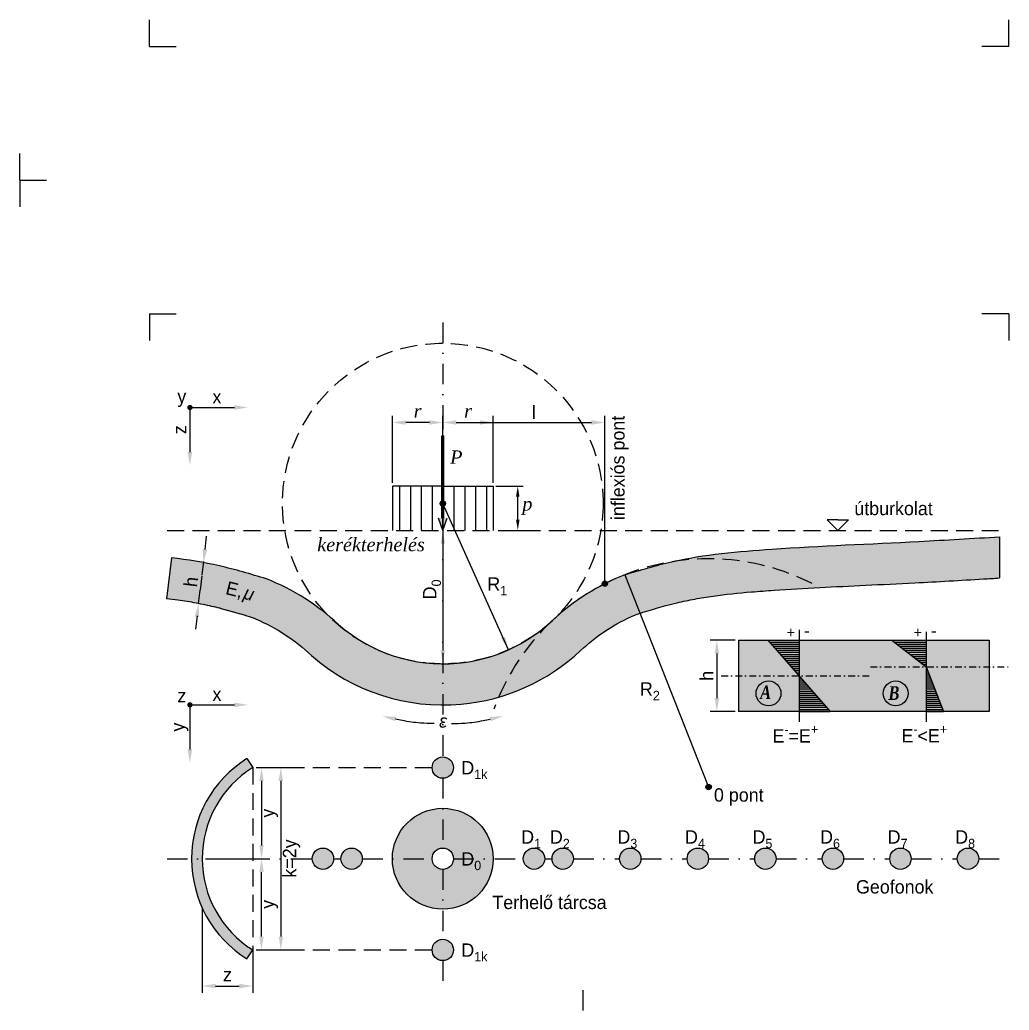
# Model space of a CAD drawing. Header units: millimetres. Extents: x 9 to 961, y -258 to 565.
# Drawn here: x 120.5 to 305.6, y -87.8 to 97.5 of the extents above; entities that cross this region are included whole.
import ezdxf

# ---------------------------------------------------------------- set-up
doc = ezdxf.new("R2010")
doc.units = ezdxf.units.MM
doc.linetypes.add('PONTVONAL', pattern=[25.4, 12.7, -6.35, 0, -6.35])
doc.linetypes.add('SZAGGATOTT', pattern=[19.049999999999997, 12.7, -6.35])
doc.layers.get('0').update_dxf_attribs({"plot": 0})
for name, color, linetype in [('Sraff', 2, 'Continuous'), ('Szurke_sraff', 254, 'Continuous'), ('Tengely', 1, 'PONTVONAL'), ('Text', 2, 'Continuous'), ('Vonal_025', 4, 'Continuous'), ('Vonal_035', 2, 'Continuous'), ('Vonal_050', 3, 'Continuous'), ('Vonal_sz_025', 4, 'SZAGGATOTT'), ('Vonal_sz_035', 2, 'SZAGGATOTT')]:
    doc.layers.add(name, color=color, linetype=linetype)
doc.styles.get("Standard").update_dxf_attribs({"font": 'verdana.ttf', "width": 0.8, "height": 2.5})
doc.styles.add('TextCS', font='SCHLBKI.TTF', dxfattribs={"height": 2.5})
doc.dimstyles.new('Saját', dxfattribs={"dimtxt": 2.5, "dimasz": 2.5, "dimexe": 1.25, "dimexo": 0.625, "dimtad": 1, "dimtxsty": 'TextCS', "dimcen": 2.5, "dimclrd": 256, "dimadec": 0, "dimazin": 0, "dimtfac": 1, "dimtmove": 0, "dimatfit": 3, "dimfxl": 1, "dimlwd": -1, "dimarcsym": 0})
pattern_1 = [(0, (-212.5033291106037, 165.0594028006934), (1.332267629550188e-16, 0.3809999999999998), [])]

msp = doc.modelspace()

# ---------------------------------------------------------------- hatches: boundary and pattern name
at = {"layer": 'Sraff'}
h = msp.add_hatch(dxfattribs=at)
h.set_pattern_fill('LINE', color=256, scale=0.6400000000000001, angle=90, style=0)
h.set_pattern_definition([(90, (53.45390624228449, -175.7893275118938), (-2.032, 1.244200055483535e-16), [])])
h.paths.add_polyline_path([(209.1067891152476, 10.22216402864444), (199.6707067426164, 10.22216402864444), (199.6707067426164, 1.94902525678242), (209.1067891152476, 1.94902525678242)])
h.paths.add_polyline_path([(199.6707067426165, 10.22216402864444), (190.2346243699853, 10.22216402864444), (190.2346243699853, 1.94902525678242), (199.6707067426164, 1.94902525678242)])
h = msp.add_hatch(dxfattribs=at)
h.set_pattern_fill('ANSI31', color=256, scale=0.12, angle=315, style=0)
h.set_pattern_definition(pattern_1)
h.paths.add_polyline_path([(266.3455356584976, -18.59265822158446), (260.5213297395184, -18.59265822158446), (266.3455356584977, -25.25747001360739)])
h.paths.add_polyline_path([(266.3455356584977, -25.25747001360725), (266.3455356584977, -31.92228180563029), (272.1697415774771, -31.92228180563029)])
h = msp.add_hatch(dxfattribs=at)
h.set_pattern_fill('ANSI31', color=256, scale=0.12, angle=315, style=0)
h.set_pattern_definition(pattern_1)
h.paths.add_polyline_path([(290.1056208528798, -18.59265822158446), (283.6559045886201, -18.59265822158446), (290.1056208528798, -23.57079460512517)])
h.paths.add_polyline_path([(290.1056208528799, -23.57079460512531), (290.1056208528799, -31.92228180563029), (293.324860902376, -31.92228180563029)])
h = msp.add_hatch(color=256, dxfattribs=at)
h.paths.add_polyline_path([(197.6707067426165, -42.42781347053051, 1), (201.6707067426165, -42.42781347053051, 1)])
h.paths.add_polyline_path([(180.6112350320443, -59.48728518110266, 1), (184.6112350320443, -59.48728518110266, 1)])
h.paths.add_polyline_path([(179.2328162637341, -59.48728518110264, 1), (175.2328162637341, -59.48728518110264, 1)])
h.paths.add_polyline_path([(201.6707067426165, -76.54675689167487, 1), (197.6707067426165, -76.54675689167487, 1)])
h.paths.add_polyline_path([(218.7301784531886, -59.48728518110269, 1), (214.7301784531886, -59.48728518110269, 1)])
h.paths.add_polyline_path([(224.1085972214988, -59.48728518110264, 1), (220.1085972214988, -59.48728518110264, 1)])
h.paths.add_polyline_path([(232.7450504907265, -59.48728518110272, 1), (236.7450504907265, -59.48728518110272, 1)])
h.paths.add_polyline_path([(245.3815037599542, -59.48728518110281, 1), (249.3815037599542, -59.48728518110281, 1)])
h.paths.add_polyline_path([(262.0179570291818, -59.48728518110289, 1), (258.0179570291818, -59.48728518110289, 1)])
h.paths.add_polyline_path([(270.6544102984095, -59.48728518110298, 1), (274.6544102984095, -59.48728518110298, 1)])
h.paths.add_polyline_path([(287.2908635676372, -59.48728518110306, 1), (283.2908635676372, -59.48728518110306, 1)])
h.paths.add_polyline_path([(299.9273168368649, -59.48728518110315, 1), (295.9273168368649, -59.48728518110315, 1)])
at = {"layer": 'Szurke_sraff'}
h = msp.add_hatch(color=256, dxfattribs=at)
edge = h.paths.add_edge_path()
edge.add_spline(control_points=[(235.699398790035, -13.85601235867807), (236.5532493269, -13.53693154119139), (237.1783392322853, -13.34972235664074), (239.0317403836495, -12.80092413422767), (240.2382205361337, -12.45231449688183), (242.1155553460813, -11.94731783042343), (242.8036582751673, -11.7705803933606), (244.037674476592, -11.47373388275608), (244.584656788533, -11.34984414013087), (245.6941811000974, -11.11452900100886), (246.2535906637786, -11.0036199653224), (247.9454258978067, -10.68956320761612), (249.0914821781929, -10.50510634446712), (252.5803521753189, -10.01326715302562), (254.9739350095981, -9.767803522972741), (258.8101060006244, -9.450477138172545), (260.2155839410003, -9.349359840794591), (264.4772968009693, -9.062971095845654), (267.3290663411993, -8.897067451175303), (273.047889935594, -8.592195778020255), (275.9163466682322, -8.453145083373471), (281.8382415545928, -8.169802620592378), (284.8928793742274, -8.025668918139019), (290.1032574683472, -7.758557710129196), (292.2491769361273, -7.641465478063623), (296.5293683719406, -7.398305413938147), (298.6661526036303, -7.272331149790801), (301.8094483887951, -7.084648559260813), (302.8186402553087, -7.024029482503181), (303.8270418691731, -6.963410124375628)], knot_values=[0, 0, 0, 0, 1.978657468484523, 1.978657468484523, 5.935972405453569, 5.935972405453569, 8.274893199659562, 8.274893199659562, 10.18476317747525, 10.18476317747525, 12.09463315529094, 12.09463315529094, 15.91437311092232, 15.91437311092232, 23.55385302218507, 23.55385302218507, 27.88491924744193, 27.88491924744193, 36.54705169795565, 36.54705169795565, 45.20918414846938, 45.20918414846938, 54.36659789383095, 54.36659789383095, 60.764862812834, 60.764862812834, 67.16312773183705, 67.16312773183705, 70.19221052357041, 70.19221052357041, 70.19221052357041, 70.19221052357041], degree=3, periodic=0)
edge.add_line((303.8270418691731, -6.963410124375628), (303.8270418691732, 0.7504924126878905))
edge.add_spline(control_points=[(303.8270418691732, 0.7504924126878905), (298.800643945461, 0.4482977466079205), (284.605016831536, -0.4051648842058171), (264.1480836530209, -1.188608126858526), (245.5839248692349, -2.794171443156529), (236.6283730710451, -5.476472510219025), (233.7111864090934, -6.3502068230232)], knot_values=[0, 0, 0, 0, 15.10214509048726, 42.65170079622838, 61.53316176736703, 70.6549596150346, 70.6549596150346, 70.6549596150346, 70.6549596150346], degree=3, periodic=0)
edge.add_arc((249.3838474023672, -46.07237678305688), 42.70226093480166, 111.5320612727384, 133.1343710205848)
edge.add_arc((199.6707067883236, 6.969439224808653), 29.99458104990016, 275.24122550677055, 313.15914297878885, ccw=False)
edge.add_arc((199.753212962266, 6.74780389779859), 29.76639992252978, 269.84118790868433, 275.1220484542534, ccw=False)
edge.add_line((199.6707067426165, -23.0184816795404), (199.6707067426165, -30.71850517953999))
edge.add_arc((199.753212962266, 6.747803897798534), 37.46639992252979, 269.8738266286588, 275.1220484541751)
edge.add_arc((199.6707766584749, 6.969331266331324), 37.6944539311226, 275.216789971608, 313.1351022959929)
edge.add_arc((249.3838474023676, -46.07237678305731), 35.0022609348022, 113.01418377893759, 133.1548487613195, ccw=False)
edge = h.paths.add_edge_path()
edge.add_arc((199.7532129622661, 6.747803897798605), 29.76639992252977, 228.8869792099729, 269.8411879086841, ccw=False)
edge.add_arc((150.9843874980072, -46.84068928995831), 42.70226093480286, 46.86562897938759, 68.46793872726855)
edge.add_spline(control_points=[(166.6570484912765, -7.118519329921583), (163.7398618293249, -6.244785017117408), (159.8492299835399, -5.079491555958953), (155.882662916439, -4.267694321546685), (154.8862865121203, -4.083662742097772)], knot_values=[0, 0, 0, 0, 9.12179784766757, 12.16567923466507, 12.16567923466507, 12.16567923466507, 12.16567923466507], degree=3, periodic=0)
edge.add_spline(control_points=[(154.8862865121203, -4.083662742097772), (152.9094119986938, -3.718532317991674), (150.9170589296464, -3.428518320719093), (148.915644128756, -3.189820423289518)], knot_values=[12.16567923466507, 12.16567923466507, 12.16567923466507, 12.16567923466507, 18.20493459013851, 18.20493459013851, 18.20493459013851, 18.20493459013851], degree=3, periodic=0)
edge.add_line((148.915644128756, -3.189820423289518), (148.0037692293636, -10.83563523715057))
edge.add_spline(control_points=[(148.0037692293635, -10.8356352371506), (148.7064874322055, -10.91944462910135), (149.4035705589133, -11.0094999550866), (151.2631462267174, -11.27125148343242), (152.414546876907, -11.45639380171312), (154.1141504752706, -11.7718150242938), (154.6761082255754, -11.88323482876424), (155.7906433351316, -12.11969782891865), (156.3400962306054, -12.24423209806051), (157.5810798963678, -12.54299815074415), (158.2736470472881, -12.72106983838643), (160.1502727303751, -13.22642220114415), (161.3512192587326, -13.5735566059428), (163.1959116437004, -14.11983647287605), (163.8180304625306, -14.30615603088665), (164.6401135005648, -14.61213955697934)], knot_values=[0, 0, 0, 0, 2.26965434661151, 2.26965434661151, 6.106820921201969, 6.106820921201969, 8.025404208497198, 8.025404208497198, 9.943987495792427, 9.943987495792427, 12.29752552227546, 12.29752552227546, 16.23579823418416, 16.23579823418416, 18.20493459013851, 18.20493459013851, 18.20493459013851, 18.20493459013851], degree=3, periodic=0)
edge.add_line((153.9723042289547, -11.74714737676595), (153.9723795067856, -11.7465161933053))
edge.add_spline(control_points=[(148.0037692293635, -10.8356352371506), (148.7064874322055, -10.91944462910135), (149.4035705589133, -11.0094999550866), (151.2631462267174, -11.27125148343242), (152.414546876907, -11.45639380171312), (154.1141504752706, -11.7718150242938), (154.6761082255754, -11.88323482876424), (155.7906433351316, -12.11969782891865), (156.3400962306054, -12.24423209806051), (157.5810798963678, -12.54299815074415), (158.2736470472881, -12.72106983838643), (160.1502727303751, -13.22642220114415), (161.3512192587326, -13.5735566059428), (163.1959116437004, -14.11983647287605), (163.8180304625306, -14.30615603088665), (164.6401135005648, -14.61213955697934)], knot_values=[0, 0, 0, 0, 2.26965434661151, 2.26965434661151, 6.106820921201969, 6.106820921201969, 8.025404208497198, 8.025404208497198, 9.943987495792427, 9.943987495792427, 12.29752552227546, 12.29752552227546, 16.23579823418416, 16.23579823418416, 18.20493459013851, 18.20493459013851, 18.20493459013851, 18.20493459013851], degree=3, periodic=0)
edge.add_arc((150.9003964461677, -46.9986140764066), 35.18044281319378, 46.49933017984591, 67.01128231092878, ccw=False)
edge.add_arc((199.7532129622662, 6.747803897798548), 37.46639992252978, 228.8869792099692, 269.8738266286584)
edge.add_line((199.6707067426165, -30.71850517953999), (199.6707067426164, -23.0184816795404))
msp.add_hatch(color=256, dxfattribs=at).paths.add_polyline_path([(301.9002690436267, -18.5926582215846), (255.0163656973359, -18.59265822158457), (255.016365697336, -31.92228180563032), (301.9002690436271, -31.92228180563035)])
h = msp.add_hatch(color=256, dxfattribs=at)
h.paths.add_polyline_path([(164.0993873649537, -42.42781347053037), (163.0364859948594, -40.73363500370586, 0.2581357190489903), (152.6633049923226, -59.48728518110259), (154.6633049923225, -59.48728518110259, -0.258135719048991)])
h.paths.add_polyline_path([(154.6633049923225, -59.48728518110259), (152.6633049923226, -59.48728518110259, 0.2581357190489902), (163.0364859948594, -78.24093535849931), (164.0993873649536, -76.54675689167478, -0.2581357190489904)])
h = msp.add_hatch(color=256, dxfattribs=at)
h.paths.add_polyline_path([(209.1067891152475, -59.48728518110272), (201.6707067426165, -59.48728518110269, -0.4142135623730909), (199.6707067426165, -61.48728518110266), (199.6707067426165, -68.92336755373367, 0.4142135623730915)])
h.paths.add_polyline_path([(199.6707067426165, -50.05120280847154), (199.6707067426165, -57.48728518110266, -0.4142135623730992), (201.6707067426165, -59.48728518110269), (209.1067891152475, -59.48728518110272, 0.4142135623730986)])
h.paths.add_polyline_path([(199.6707067426165, -50.05120280847154, 0.4142135623730969), (190.2346243699854, -59.48728518110266), (197.6707067426165, -59.48728518110269, -0.4142135623730992), (199.6707067426165, -57.48728518110266)])
h.paths.add_polyline_path([(199.6707067426165, -61.48728518110266, -0.4142135623730909), (197.6707067426165, -59.48728518110269), (190.2346243699854, -59.48728518110266, 0.4142135623730933), (199.6707067426165, -68.92336755373367)])
at = {"layer": 'Vonal_025'}
h = msp.add_hatch(color=256, dxfattribs=at)
h.paths.add_polyline_path([(152.3593701561963, 25.43807612428236), (152.3593701561963, 24.93807612428236, -0.002927270556117626), (152.8061000649678, 25.16264769106903, 0.2834959719472218)])
h.paths.add_polyline_path([(152.3593701561963, 25.43807612428236, 0.4142135623731283), (151.8593701561963, 24.93807612428236, 0.1199491304955029), (151.9153003301627, 24.70828928913627, -0.002927270556118238), (152.3593701561963, 24.93807612428239)])
h.paths.add_polyline_path([(152.8593701561963, 24.93807612428236, 0.1169807852298468), (152.8061000649678, 25.16264769106905, 0.005854591279718837), (151.9153003301627, 24.70828928913627, 0.7857953951132519)])
h = msp.add_hatch(color=256, dxfattribs=at)
h.paths.add_polyline_path([(199.6707067426165, 7.469439326510837), (199.6707067426165, 6.969439326510837, -0.002927270556117626), (200.1174366513879, 7.194010893297502, 0.2834959719472218)])
h.paths.add_polyline_path([(199.6707067426165, 7.469439326510837, 0.4142135623731283), (199.1707067426165, 6.969439326510837, 0.1199491304955029), (199.2266369165828, 6.739652491364751, -0.002927270556118238), (199.6707067426165, 6.969439326510866)])
h.paths.add_polyline_path([(200.1707067426165, 6.969439326510837, 0.1169807852298468), (200.1174366513879, 7.194010893297531, 0.005854591279718837), (199.2266369165828, 6.739652491364751, 0.7857953951132519)])
h = msp.add_hatch(color=256, dxfattribs=at)
h.paths.add_polyline_path([(229.9813838519235, -7.532562152625388), (229.9813838519235, -8.032562152625388, -0.002927270556117626), (230.4281137606949, -7.807990585838724, 0.2834959719472218)])
h.paths.add_polyline_path([(229.9813838519235, -7.532562152625388, 0.4142135623731283), (229.4813838519235, -8.032562152625388, 0.1199491304955029), (229.5373140258898, -8.262348987771475, -0.002927270556118238), (229.9813838519235, -8.03256215262536)])
h.paths.add_polyline_path([(230.4813838519235, -8.032562152625388, 0.1169807852298468), (230.4281137606949, -7.807990585838695, 0.005854591279718837), (229.5373140258898, -8.262348987771475, 0.7857953951132519)])
h = msp.add_hatch(color=256, dxfattribs=at)
h.paths.add_polyline_path([(152.3593701561963, -30.19547038791302), (152.3593701561963, -30.69547038791302, -0.002927270556117626), (152.8061000649678, -30.47089882112635, 0.2834959719472218)])
h.paths.add_polyline_path([(152.3593701561963, -30.19547038791302, 0.4142135623731283), (151.8593701561963, -30.69547038791302, 0.1199491304955029), (151.9153003301627, -30.92525722305911, -0.002927270556118238), (152.3593701561963, -30.69547038791299)])
h.paths.add_polyline_path([(152.8593701561963, -30.69547038791302, 0.1169807852298468), (152.8061000649678, -30.47089882112633, 0.005854591279718837), (151.9153003301627, -30.92525722305911, 0.7857953951132519)])
h = msp.add_hatch(color=256, dxfattribs=at)
h.paths.add_polyline_path([(249.3838474023681, -45.57237678305796), (249.3838474023681, -46.07237678305796, -0.002927270556117626), (249.8305773111395, -45.8478052162713, 0.2834959719472218)])
h.paths.add_polyline_path([(249.3838474023681, -45.57237678305796, 0.4142135623731283), (248.883847402368, -46.07237678305796, 0.1199491304955029), (248.9397775763344, -46.30216361820405, -0.002927270556118238), (249.3838474023681, -46.07237678305793)])
h.paths.add_polyline_path([(249.883847402368, -46.07237678305796, 0.1169807852298468), (249.8305773111395, -45.84780521627127, 0.005854591279718837), (248.9397775763344, -46.30216361820405, 0.7857953951132519)])
at = {"layer": 'Vonal_050'}
msp.add_hatch(color=256, dxfattribs=at).paths.add_polyline_path([(199.6707067426165, 1.94902525678242), (200.4869546406217, 4.260452147073806), (199.8307067426163, 4.260452147073806), (199.8307067426163, 19.64242719186257), (199.5107067426164, 19.64242719186257), (199.5107067426164, 4.260452147073806), (198.8544588446112, 4.260452147073806)])

# ---------------------------------------------------------------- linework, layer by layer
for p, q in [((144.7928298023629, 92.46617620105667), (144.7928298023629, 97.46617620105667)), ((305.5344053107895, 92.4661762010569), (305.5344053107895, 97.4661762010569)), ((144.7928298023629, 92.46617620105667), (149.7928298023629, 92.46617620105667)), ((305.5344053107895, 92.4661762010569), (300.5344053107895, 92.4661762010569)), ((120.5344053107901, 67.4661762010569), (120.5344053107901, 72.4661762010569)), ((120.5344053107901, 67.4661762010569), (125.5344053107901, 67.4661762010569)), ((120.5344053107901, 67.4661762010569), (125.5344053107901, 67.4661762010569)), ((120.5344053107901, 67.4661762010569), (120.5344053107901, 62.4661762010569)), ((144.7928298023635, 42.4661762010569), (149.7928298023635, 42.4661762010569)), ((144.7928298023635, 42.4661762010569), (144.7928298023635, 37.4661762010569)), ((305.5344053107901, 42.46617620105712), (300.5344053107901, 42.46617620105707)), ((305.5344053107901, 42.46617620105712), (305.5344053107901, 37.46617620105712))]:
    msp.add_line(p, q)
at = {"layer": 'Tengely', "ltscale": 0.3}
for p, q in [((199.6707067426165, 40.80577435828593), (199.6707067426165, -40.42781347053051)), ((199.6707067426165, -44.42781347053051), (199.6707067426165, -57.48728518110266)), ((148.0854663607465, -59.48728518110258), (175.2328162637341, -59.48728518110264)), ((179.2328162637341, -59.48728518110264), (180.6112350320443, -59.48728518110266)), ((184.6112350320443, -59.48728518110266), (197.6707067426165, -59.48728518110269)), ((201.6707067426165, -59.48728518110269), (214.7301784531886, -59.48728518110272)), ((218.7301784531886, -59.48728518110272), (220.1085972214988, -59.48728518110272)), ((224.1085972214988, -59.48728518110272), (232.7450504907265, -59.48728518110275)), ((236.7450504907265, -59.48728518110275), (245.3815037599542, -59.48728518110278)), ((249.3815037599542, -59.48728518110278), (258.0179570291818, -59.48728518110278)), ((262.0179570291818, -59.48728518110281), (270.6544102984095, -59.48728518110281)), ((274.6544102984095, -59.48728518110281), (283.2908635676372, -59.48728518110283)), ((287.2908635676372, -59.48728518110283), (295.9273168368649, -59.48728518110283)), ((299.9273168368649, -59.48728518110283), (303.8270418691732, -59.48728518110286)), ((199.6707067426165, -61.48728518110266), (199.6707067426165, -74.54675689167487)), ((199.6707067426165, -78.54675689167487), (199.6707067426165, -83.86894211786057)), ((225.9562541149599, -165.1088357830536), (225.9562541149598, -83.86894211786057))]:
    msp.add_line(p, q, dxfattribs=at)
at = {"layer": 'Tengely', "ltscale": 0.1}
for p, q in [((279.6731070278806, -23.57079460512517), (305.6298736632766, -23.57079460512517)), ((251.7722786265708, -25.25747001360742), (279.6731070278806, -25.25747001360742))]:
    msp.add_line(p, q, dxfattribs=at)
at = {"layer": 'Vonal_025'}
for p, q in [((152.3593701561963, 24.93807612428236), (160.6889937402421, 24.93807612428236)), ((152.3593701561963, 24.93807612428236), (152.3593701561963, 16.60845254023658)), ((190.2346243699853, 10.84716402864444), (190.2346243699853, 23.38134839360771)), ((199.6707067426165, 2.57402525678242), (199.6707067426165, 23.38134839360771)), ((199.6707067426165, 22.79166528403073), (199.6707067426165, 20.88134839360771)), ((209.1067891152476, 10.84716402864444), (209.1067891152476, 23.38134839360771)), ((229.9813838519235, -8.032562152625388), (229.9813838519235, 23.38134839360771)), ((197.1707067426165, 22.13134839360771), (192.7346243699853, 22.13134839360771)), ((202.1707067426165, 22.13134839360771), (206.6067891152476, 22.13134839360771)), ((202.1707067426165, 22.13134839360771), (227.4813838519235, 22.13134839360771)), ((209.6067891152477, 10.22216402864444), (214.6935063362189, 10.22216402864444)), ((213.6935063362189, 3.94902525678242), (213.6935063362189, 8.222164028644443)), ((155.1823497911438, -1.601255335000019), (155.4784130701673, 0.8811520720977626)), ((199.6707067426165, -0.55097474321758), (199.6707067426164, -20.52511659987795)), ((154.9076595727674, -3.904455633948828), (154.611596293744, -6.386863041046581)), ((154.5902232330968, -6.566070149195525), (154.2704748917513, -9.247070148861127)), ((153.9744116127278, -11.72947755595891), (154.2704748917513, -9.247070148861127)), ((153.6997213943515, -14.03267785490772), (153.403658115328, -16.51508526200547)), ((266.3455356584977, -16.64420092867425), (266.3455356584977, -33.87073909854058)), ((290.1056208528798, -17.04766232824954), (290.1056208528795, -33.87073909854053)), ((254.3913656973359, -18.59265822158454), (249.6892448812719, -18.59265822158454)), ((250.9392448812719, -21.09265822158454), (250.9392448812719, -29.42228180563032)), ((152.3593701561963, -30.69547038791302), (160.6889937402421, -30.69547038791302)), ((152.3593701561963, -30.69547038791302), (152.3593701561963, -39.0250939719588)), ((254.3913656973359, -31.92228180563032), (249.6892448812719, -31.92228180563032)), ((163.0364859948594, -40.73363500370586), (164.0993873649537, -42.42781347053037)), ((164.7243873649536, -42.42781347053038), (167.0000078950357, -42.42781347053038)), ((166.1111894837364, -42.42781347053037), (170.6219376342119, -42.42781347053037)), ((165.7500078950357, -44.92781347053038), (165.7500078950357, -56.98728518110259)), ((169.3719376342119, -44.92781347053037), (169.3719376342119, -74.04675689167478)), ((155.2883049923225, -59.48728518110259), (167.0000078950357, -59.48728518110259)), ((165.7500078950356, -74.04675689167478), (165.7500078950357, -61.98728518110259)), ((154.6633049923225, -68.68270384561852), (154.6633049923225, -84.55048749382377)), ((163.0364859948594, -78.2409353584993), (164.0993873649536, -76.54675689167478)), ((164.0993873649536, -76.54675689167478), (164.0993873649536, -84.55048749382377)), ((164.7243873649536, -76.54675689167478), (167.0000078950356, -76.54675689167478)), ((166.1111894837364, -76.54675689167478), (170.6219376342119, -76.54675689167478))]:
    msp.add_line(p, q, dxfattribs=at)
for centre, radius in [((199.6707067426165, 6.969439326510837), 0.5), ((229.9813838519235, -8.032562152625388), 0.5), ((260.6053316610919, -28.55041488567895), 2.327931599383104), ((284.3891564002352, -28.55041488567895), 2.327931599383104), ((249.383847402368, -46.07237678305796), 0.5), ((249.383847402368, -46.07237678305796), 0.5)]:
    msp.add_circle(centre, radius, dxfattribs=at)
for radius in [22.13893110393215, 20.13893110393215]:
    msp.add_arc((174.8022360962547, -59.48728518110258), radius, 122.1035242677898, 237.8964757322102, dxfattribs=at)
for points in [[(160.6889937402421, 24.52140945761568), (160.6889937402421, 25.35474279094905), (163.1889937402421, 24.93807612428236)], [(192.7346243699853, 22.54801506027439), (192.7346243699853, 21.71468172694102), (190.2346243699853, 22.13134839360771)], [(197.1707067426165, 22.54801506027439), (197.1707067426165, 21.71468172694102), (199.6707067426165, 22.13134839360771)], [(202.1707067426165, 22.54801506027439), (202.1707067426165, 21.71468172694102), (199.6707067426165, 22.13134839360771)], [(202.1707067426165, 22.54801506027438), (202.1707067426165, 21.71468172694104), (199.6707067426165, 22.13134839360771)], [(206.6067891152476, 22.54801506027439), (206.6067891152476, 21.71468172694102), (209.1067891152476, 22.13134839360771)], [(227.4813838519235, 22.54801506027438), (227.4813838519235, 21.71468172694104), (229.9813838519235, 22.13134839360771)], [(151.9427034895296, 16.60845254023658), (152.776036822863, 16.60845254023658), (152.3593701561963, 14.10845254023658)], [(213.3601730028856, 8.222164028644443), (214.0268396695523, 8.222164028644443), (213.6935063362189, 10.22216402864444)], [(213.3601730028856, 3.94902525678242), (214.0268396695523, 3.94902525678242), (213.6935063362189, 1.94902525678242)], [(199.2540400759498, -0.55097474321758), (200.0873734092831, -0.55097474321758), (199.6707067426165, 1.94902525678242)], [(154.7686152232941, -1.551911455162752), (155.5960843589934, -1.650599214837257), (154.8862865121203, -4.083662742097772)], [(153.2646137658547, -14.16254108321942), (154.092082901554, -14.26122884289393), (153.9744116127278, -11.72947755595891)], [(250.5225782146052, -21.09265822158454), (251.3559115479385, -21.09265822158454), (250.9392448812719, -18.59265822158454)], [(199.2540400759497, -20.52511659987795), (200.0873734092831, -20.52511659987795), (199.6707067426164, -23.02511659987795)], [(250.5225782146052, -29.42228180563032), (251.3559115479385, -29.42228180563032), (250.9392448812719, -31.92228180563032)], [(160.6889937402421, -31.1121370545797), (160.6889937402421, -30.27880372124633), (163.1889937402421, -30.69547038791302)], [(151.9427034895296, -39.0250939719588), (152.776036822863, -39.0250939719588), (152.3593701561963, -41.5250939719588)], [(165.333341228369, -44.92781347053038), (166.1666745617023, -44.92781347053038), (165.7500078950357, -42.42781347053038)], [(168.9552709675453, -44.92781347053037), (169.7886043008786, -44.92781347053037), (169.3719376342119, -42.42781347053037)], [(165.333341228369, -56.98728518110259), (166.1666745617023, -56.98728518110259), (165.7500078950357, -59.48728518110259)], [(165.333341228369, -61.98728518110259), (166.1666745617023, -61.98728518110259), (165.7500078950357, -59.48728518110259)], [(165.333341228369, -74.04675689167478), (166.1666745617023, -74.04675689167478), (165.7500078950356, -76.54675689167478)], [(168.9552709675453, -74.04675689167478), (169.7886043008786, -74.04675689167478), (169.3719376342119, -76.54675689167478)]]:
    msp.add_solid(points, dxfattribs=at)
at = {"layer": 'Vonal_035'}
for p, q in [((199.6707067426165, 10.22216402864444), (190.2346243699853, 10.22216402864444)), ((190.2346243699853, 10.22216402864444), (190.2346243699853, 1.94902525678242)), ((199.6707067426165, 10.22216402864444), (209.1067891152476, 10.22216402864444)), ((209.1067891152476, 10.22216402864444), (209.1067891152476, 1.94902525678242)), ((273.5668816738803, 3.930265537032028), (271.5731747984346, 3.930265537032028)), ((271.5731747984346, 3.930265537032028), (273.5668816738803, 1.949025256782306)), ((273.5668816738803, 3.930265537032028), (275.560588549326, 3.930265537032028)), ((275.560588549326, 3.930265537032028), (273.5668816738803, 1.949025256782306)), ((212.3467676319515, 1.94902525678242), (217.4334848529227, 1.94902525678242)), ((272.1697415774771, -31.92228180563032), (260.5213297395184, -18.59265822158454)), ((283.6559045886201, -18.59265822158454), (290.1056208528798, -23.57079460512517)), ((290.1056208528798, -23.57079460512517), (293.3248609023758, -31.92228180563035))]:
    msp.add_line(p, q, dxfattribs=at)
for centre, radius in [((199.6707067426165, -42.42781347053051), 2), ((199.6707067426165, -59.48728518110261), 9.436082372631063), ((177.2328162637341, -59.48728518110264), 2), ((182.6112350320443, -59.48728518110266), 2), ((199.6707067426165, -59.48728518110266), 2), ((216.7301784531886, -59.48728518110269), 2), ((222.1085972214988, -59.48728518110264), 2), ((234.7450504907265, -59.48728518110272), 2), ((247.3815037599542, -59.48728518110281), 2), ((260.0179570291818, -59.48728518110289), 2), ((272.6544102984095, -59.48728518110298), 2), ((285.2908635676372, -59.48728518110306), 2), ((297.9273168368649, -59.48728518110315), 2), ((199.6707067426165, -76.54675689167487), 2)]:
    msp.add_circle(centre, radius, dxfattribs=at)
for points in [[(198.0403583112653, -34.19843239788429), (197.1927950498573, -34.20391073006007), (196.3409972616748, -34.17060990432981), (194.3493189622889, -34.00769959486391), (193.2153078182922, -33.8487619830529), (191.672111294582, -33.5473108822915), (191.2417362880032, -33.45376622077202), (190.8142275323203, -33.35170913935366)], [(201.3010551739676, -34.19843239788429), (202.1486184353756, -34.20391073006007), (203.0004162235581, -34.17060990432981), (204.9920945229441, -34.00769959486391), (206.1261056669407, -33.8487619830529), (207.6693021906509, -33.5473108822915), (208.0996771972298, -33.45376622077202), (208.5271859529126, -33.35170913935366)]]:
    msp.add_open_spline(points, degree=3, knots=[24.7351287129279, 24.7351287129279, 24.7351287129279, 24.7351287129279, 27.38169367727234, 27.38169367727234, 30.95584662363888, 30.95584662363888, 32.3519802582307, 32.3519802582307, 32.3519802582307, 32.3519802582307], dxfattribs=at)
for points in [[(190.9062325606163, -32.9453273165818), (190.7222225040243, -33.75809096212546), (188.3759365956893, -32.79967896957717)], [(208.4351809246166, -32.9453273165818), (208.6191909812086, -33.75809096212546), (210.9654768895436, -32.79967896957717)]]:
    msp.add_solid(points, dxfattribs=at)
at = {"layer": 'Vonal_050'}
for p, q in [((199.5107067426164, 4.260452147073806), (199.5107067426164, 19.64242719186257)), ((199.5107067426164, 19.64242719186257), (199.8307067426163, 19.64242719186257)), ((199.8307067426165, 4.260452147073806), (199.8307067426165, 19.64242719186257)), ((199.8307067426163, 4.260452147073806), (199.8307067426159, 19.64242719186257)), ((199.6707067426165, 1.94902525678242), (198.8544588446112, 4.260452147073806)), ((199.6707067426165, 1.94902525678242), (200.4869546406217, 4.260452147073806)), ((303.8270418691732, 0.7504924126878905), (303.8270418691732, -6.963410124375628)), ((148.915644128756, -3.18982042328949), (148.0037692293636, -10.8356352371506)), ((255.0163656973359, -18.59265822158454), (255.0163656973359, -31.92228180563032)), ((255.0163656973359, -18.59265822158457), (301.9002690436266, -18.59265822158457)), ((301.9002690436266, -18.59265822158454), (301.9002690436271, -31.92228180563032)), ((301.9002690436271, -31.92228180563032), (255.0163656973359, -31.92228180563032))]:
    msp.add_line(p, q, dxfattribs=at)
msp.add_lwpolyline([(164.6401135005648, -14.61213955697929, -0.08974001803139683), (175.1173135613903, -21.4799056066027, 0.2045206617453175), (203.0981226632057, -30.56898457934, 0.1670615037754045), (225.4523932677596, -20.52939783479962, -0.08801711760957291), (235.699398790035, -13.85601235867807)], format="xyb", dxfattribs=at)
for centre, radius, start, end in [((150.9843874980072, -46.84068928995839), 42.70226093480296, 46.8656289793873, 68.46793872726856), ((249.3838474023673, -46.07237678305682), 42.70226093480162, 111.5320612727381, 133.1343710206202), ((199.753212962266, 6.747803897798619), 29.76639992252977, 228.8869792099737, 275.1220484542556), ((199.6707067883236, 6.969439224808625), 29.99458104990014, 275.2412255067723, 313.1591429787392)]:
    msp.add_arc(centre, radius, start, end, dxfattribs=at)
msp.add_spline([(233.7111864090934, -6.3502068230232), (242.5054369131846, -3.927738238086533), (261.2382669692975, -1.56328343973928), (288.7498424464638, -0.1171733651217437), (303.8270418691732, 0.7504924126878905)], degree=3, dxfattribs=at)
for points, knots in [([(166.6570484912765, -7.118519329921583), (163.7398618293249, -6.244785017117408), (157.9178524782149, -4.501019557786719), (151.9258040317343, -3.548825882551654), (148.915644128756, -3.189820423289518)], [0, 0, 0, 0, 9.12179784766757, 18.20493459013851, 18.20493459013851, 18.20493459013851, 18.20493459013851]), ([(235.699398790035, -13.85601235867807), (236.5532493269, -13.53693154119139), (237.1783392322853, -13.34972235664074), (239.0317403836495, -12.80092413422767), (240.2382205361337, -12.45231449688183), (242.1155553460813, -11.94731783042343), (242.8036582751673, -11.7705803933606), (244.037674476592, -11.47373388275608), (244.584656788533, -11.34984414013087), (245.6941811000974, -11.11452900100886), (246.2535906637786, -11.0036199653224), (247.9454258978067, -10.68956320761612), (249.0914821781929, -10.50510634446712), (252.5803521753189, -10.01326715302562), (254.9739350095981, -9.767803522972741), (258.8101060006244, -9.450477138172545), (260.2155839410003, -9.349359840794591), (264.4772968009693, -9.062971095845654), (267.3290663411993, -8.897067451175303), (273.047889935594, -8.592195778020255), (275.9163466682322, -8.453145083373471), (281.8382415545928, -8.169802620592378), (284.8928793742274, -8.025668918139019), (290.1032574683472, -7.758557710129196), (292.2491769361273, -7.641465478063623), (296.5293683719406, -7.398305413938147), (298.6661526036303, -7.272331149790801), (301.8094483887951, -7.084648559260813), (302.8186402553087, -7.024029482503181), (303.8270418691731, -6.963410124375628)], [0, 0, 0, 0, 1.978657468484523, 1.978657468484523, 5.935972405453569, 5.935972405453569, 8.274893199659562, 8.274893199659562, 10.18476317747525, 10.18476317747525, 12.09463315529094, 12.09463315529094, 15.91437311092232, 15.91437311092232, 23.55385302218507, 23.55385302218507, 27.88491924744193, 27.88491924744193, 36.54705169795565, 36.54705169795565, 45.20918414846938, 45.20918414846938, 54.36659789383095, 54.36659789383095, 60.764862812834, 60.764862812834, 67.16312773183705, 67.16312773183705, 70.19221052357041, 70.19221052357041, 70.19221052357041, 70.19221052357041]), ([(164.6401135005648, -14.61213955697934), (163.8180304625306, -14.30615603088665), (163.1959116437004, -14.11983647287605), (161.3512192587326, -13.5735566059428), (160.1502727303751, -13.22642220114415), (158.2736470472881, -12.72106983838643), (157.5810798963678, -12.54299815074415), (156.3400962306054, -12.24423209806051), (155.7906433351316, -12.11969782891865), (154.6761082255754, -11.88323482876424), (154.1141504752706, -11.7718150242938), (152.414546876907, -11.45639380171312), (151.2631462267174, -11.27125148343242), (149.4035705589133, -11.0094999550866), (148.7064874322055, -10.91944462910135), (148.0037692293635, -10.8356352371506)], [0, 0, 0, 0, 1.969136355954353, 1.969136355954353, 5.907409067863059, 5.907409067863059, 8.260947094346086, 8.260947094346086, 10.17953038164132, 10.17953038164132, 12.09811366893654, 12.09811366893654, 15.935280243527, 15.935280243527, 18.20493459013851, 18.20493459013851, 18.20493459013851, 18.20493459013851])]:
    msp.add_open_spline(points, degree=3, knots=knots, dxfattribs=at)
at = {"layer": 'Vonal_sz_025', "ltscale": 0.25}
for p, q in [((164.0993873649536, -42.42781347053038), (164.0993873649536, -76.54675689167478)), ((170.6219376342119, -42.42781347053037), (197.6707067426165, -42.4278134705305)), ((170.6219376342119, -76.54675689167478), (197.6707067426165, -76.54675689167487))]:
    msp.add_line(p, q, dxfattribs=at)
at = {"layer": 'Vonal_sz_025'}
msp.add_line((157.1633049923225, -83.30048749382377), (161.5993873649536, -83.30048749382377), dxfattribs=at)
at = {"layer": 'Vonal_sz_025', "ltscale": 0.25}
msp.add_circle((199.6707067426165, 6.969439326510837), 29.99458115535246, dxfattribs=at)
msp.add_arc((249.383847402368, -46.07237678305796), 42.70226093480296, 63.02317482160199, 160.040947723876, dxfattribs=at)
at = {"layer": 'Vonal_sz_025'}
for points in [[(157.1633049923225, -82.8838208271571), (157.1633049923225, -83.71715416049044), (154.6633049923225, -83.30048749382377)], [(161.5993873649536, -82.8838208271571), (161.5993873649536, -83.71715416049044), (164.0993873649536, -83.30048749382377)]]:
    msp.add_solid(points, dxfattribs=at)
at = {"layer": 'Vonal_sz_035', "ltscale": 0.25}
msp.add_line((148.0854663607465, 1.94902525678242), (303.8270418691732, 1.949025256782278), dxfattribs=at)

# ---------------------------------------------------------------- texts
at = {"layer": 'Text', "char_height": 2.5, "attachment_point": 5, "style": 'TextCS'}
for s, insert in [('y', (150.8403066808917, 26.64562897016083)), ('x', (157.4127546666762, 26.93896989035431)), ('{\\fCentury Schoolbook|b0|i1|c238|p18;r}', (194.9526655563009, 24.29442786380639)), ('{\\fCentury Schoolbook|b0|i1|c238|p18;r}', (204.388747928932, 24.29442786380639)), ('l', (216.6909465758549, 24.04691634492617)), ('z', (150.8403066808917, -28.98791754203455)), ('x', (157.4127546666762, -28.69457662184107))]:
    msp.add_mtext(s, dxfattribs=dict(at, insert=insert))
at = {"layer": 'Text', "style": 'TextCS'}
for s, insert, char_height, width, attachment_point, rotation in [('inflexiós pont', (231.1684178388379, 3.875182088476947), 2.5, 22.17209941221681, 1, 90), ('\\A1;D{\\H0.7x;\\S ^ 0;}', (197.216848042905, -9.099610724035529), 2.5, 10.16235301442975, 5, 90), ('E,', (159.4739292744291, -7.527291671859274), 2.5, 3.104073005861981, 1, 346.1129218832272), ('{\\fSymbol|b0|i1|c2|p18;\\T0.8;m}', (162.8972925433075, -8.395602157637), 2.499999999999999, 2.579776655738896, 1, 344.1074262370371)]:
    msp.add_mtext(s, dxfattribs=dict(at, insert=insert, char_height=char_height, width=width, attachment_point=attachment_point, rotation=rotation))
at = {"layer": 'Text', "attachment_point": 1, "style": 'TextCS'}
for s, insert, char_height, width in [('{\\fCentury Schoolbook|b0|i1|c238|p18;P}', (201.0329550495916, 16.89934605848237), 2.5, 2.647836037989328), ('útburkolat', (276.6532362722719, 7.292531882787912), 2.5, 20.77995717666344), ('{\\fCentury Schoolbook|b0|i1|c238|p18;kerékterhelés}', (176.1783881957247, 0.5392537487999789), 2.5, 20.77995717666344), ('\\A1;R{\\H0.7x;\\S ^ 1;}', (207.9960393386676, -5.996543640042546), 2.5, 4.801625229769888), ('\\A1;+', (264.0157944954657, -16.13781390692409), 2, 0.975113961199531), ('\\A1;+', (287.7758796898478, -16.13781390692458), 2, 0.975113961199531), ('\\A1;-', (267.2118003961281, -15.52527286308489), 2.5, 0.975113961199531), ('\\A1;-', (290.9718855905102, -15.52527286308538), 2.5, 0.975113961199531), ('\\A1;R{\\H0.7x;\\S^ 2;}', (236.550147227635, -26.48068369691327), 2.5, 4.801625229769888), ('\\A1;E{\\H0.7x;\\S-^ ;}=E{\\H0.7x;\\S+^  ;}', (261.3433049625613, -34.39645412172649), 2.5, 9.405016162423726), ('\\A1;E{\\H0.7x;\\S-^ ;}<E{\\H0.7x;\\S+^  ;}', (285.4624366829452, -34.37050864002526), 2.5, 9.405016162423726), ('\\A1;D{\\H0.7x;\\S^ 1k;}', (203.1350194053544, -41.20679154236245), 2.5, 5.220173127044381), ('\\A1;0 pont', (250.3939617477794, -46.30252090061185), 2.5, 10.46136535560126), ('\\A1;D{\\H0.7x;\\S ^ 1;}', (214.3293658383037, -53.31128194177904), 2.5, 4.801625229769888), ('\\A1;D{\\H0.7x;\\S ^ 2;}', (219.7077846066139, -53.31128194177899), 2.5, 4.801625229769888), ('\\A1;D{\\H0.7x;\\S ^ 3;}', (232.3442378758415, -53.31128194177907), 2.5, 4.801625229769888), ('\\A1;D{\\H0.7x;\\S ^ 4;}', (244.9806911450692, -53.31128194177916), 2.5, 4.801625229769888), ('\\A1;D{\\H0.7x;\\S ^ 5;}', (257.6171444142969, -53.31128194177924), 2.5, 4.801625229769888), ('\\A1;D{\\H0.7x;\\S ^ 6;}', (270.2535976835246, -53.31128194177933), 2.5, 4.801625229769888), ('\\A1;D{\\H0.7x;\\S ^ 7;}', (282.8900509527522, -53.31128194177941), 2.5, 4.801625229769888), ('\\A1;D{\\H0.7x;\\S ^ 8;}', (295.5265042219799, -53.3112819417795), 2.5, 4.801625229769888), ('\\A1;D{\\H0.7x;\\S^ 0;}', (203.1350194053544, -58.26626325293461), 2.5, 5.220173127044381), ('Geofonok', (276.9654174154582, -63.49251700238881), 2.5, 22.74405564233557), ('Terhelő tárcsa', (208.9481696868613, -66.40051110771799), 2.5, 22.74405564233557), ('\\A1;D{\\H0.7x;\\S^ 1k;}', (203.1350194053544, -75.32573496350682), 2.5, 5.220173127044381)]:
    msp.add_mtext(s, dxfattribs=dict(at, insert=insert, char_height=char_height, width=width))
at = {"layer": 'Text', "char_height": 2.5, "attachment_point": 5, "style": 'TextCS'}
for s, insert, rotation in [('h', (152.5374924340573, -7.680819396547776), 83.1987684539546), ('y', (167.2349362819469, -50.95754932581647), 90), ('k=2y', (171.368096277066, -59.44525576477843), 90), ('y', (167.2349362819469, -68.01702103638866), 90)]:
    msp.add_mtext(s, dxfattribs=dict(at, insert=insert, rotation=rotation))
at = {"layer": 'Text', "char_height": 2.56, "width": 3.185599572917765, "attachment_point": 1}
for s, insert in [('{\\fCentury Schoolbook|b1|i1|c238|p18;A}', (259.0321714459944, -27.05699932257514)), ('{\\fCentury Schoolbook|b1|i1|c238|p18;B}', (283.0255266465731, -27.20153556589432))]:
    msp.add_mtext(s, dxfattribs=dict(at, insert=insert))
at = {"layer": 'Vonal_035', "char_height": 2.5, "attachment_point": 5, "rotation": 90, "style": 'TextCS'}
for s, insert in [('z', (150.453099027055, 20.77326433225952)), ('h', (249.0329737521306, -25.25747001360739)), ('y', (150.453099027055, -34.86028217993587))]:
    msp.add_mtext(s, dxfattribs=dict(at, insert=insert))
at = {"layer": 'Vonal_035', "char_height": 2.5, "attachment_point": 5, "style": 'TextCS'}
for s, insert in [('{\\fCentury Schoolbook|b0|i1|c238|p18;p}', (215.484331548359, 6.504120673815464)), ('z', (159.3813461786381, -81.16348614155872))]:
    msp.add_mtext(s, dxfattribs=dict(at, insert=insert))
at = {"layer": 'Vonal_035', "insert": (199.7139312918703, -33.73184518383789), "char_height": 2.5, "width": 1.856137482493978, "attachment_point": 5, "style": 'TextCS'}
msp.add_mtext('\\A1;{\\fSymbol|b0|i1|c2|p18;e}', dxfattribs=at)

# ---------------------------------------------------------------- leaders
at = {"layer": 'Vonal_035'}
for points in [[(211.9662644242405, -20.38918198346897), (199.6707067426165, 6.969439326510837)], [(233.7111864090934, -6.3502068230232), (249.2003364986105, -45.60727061431572)]]:
    msp.add_leader(points, dimstyle='Saját', override={"dimgap": 0.625, "dimtad": 0}, dxfattribs=at)

doc.saveas('drawing.dxf')
